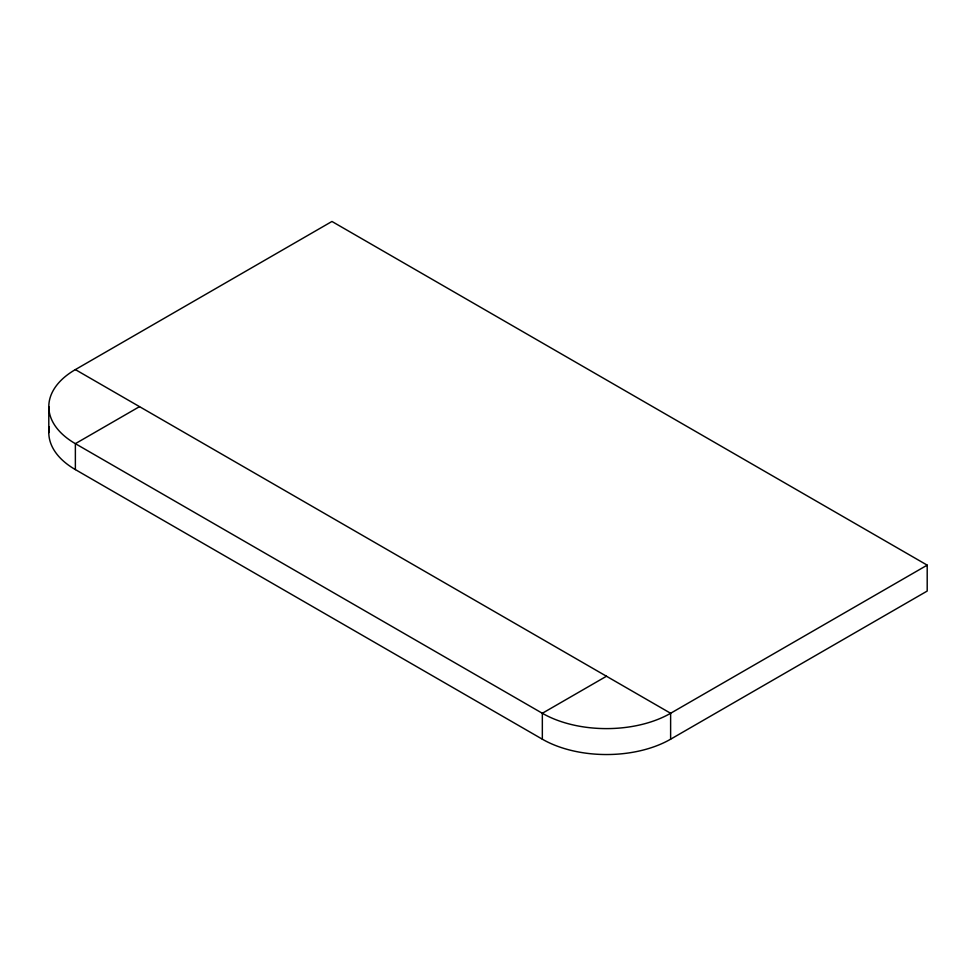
<?xml version="1.0" encoding="UTF-8"?>
<svg xmlns="http://www.w3.org/2000/svg" width="976" height="976" viewBox="0 0 976 976"><rect width="100%" height="100%" fill="white"/><g stroke="black" fill="none" stroke-linecap="round" stroke-linejoin="round"><path stroke-width="1.46" d="M75.372 469.59L75.372 443.665A90.719 52.375 0 0 1 75.372 369.599L331.95 221.467L927.2 565.141L927.2 591.053L670.622 739.198A90.719 52.375 0 0 1 542.339 739.198L75.372 469.59A90.719 52.375 0 0 1 49.349 426.805M139.519 406.638L75.372 443.665L542.339 713.273A90.719 52.375 0 0 0 670.622 713.273L927.2 565.141M606.486 676.234L542.339 713.273L542.339 739.198M75.372 369.599L670.622 713.273L670.622 739.198M48.8 406.638L48.8 432.563"/></g></svg>
